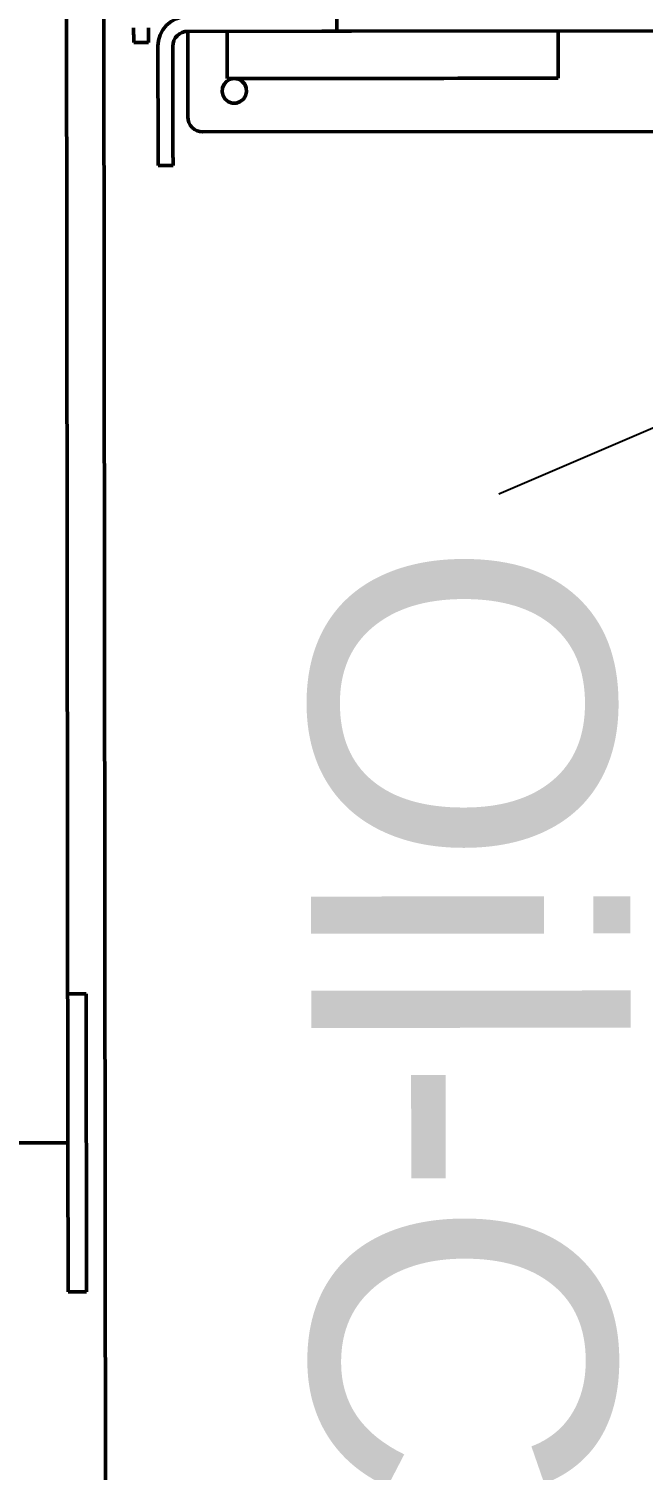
# Model space of a CAD drawing. Header units: feet. Extents: x -99009 to 3252343, y -11094690 to 9035152.
# Drawn here: x 2428868 to 2429032.9, y -1924041.8 to -1923654.6 of the extents above; entities that cross this region are included whole.
import ezdxf

# ---------------------------------------------------------------- set-up
doc = ezdxf.new("R2010")
doc.units = ezdxf.units.FT
doc.layers.add('1', color=1, linetype='Continuous')
doc.styles.add('Arial$001H0', font='arial.ttf')

# ---------------------------------------------------------------- blocks, each defined once
blk = doc.blocks.new('GG')
at = {"color": 7, "linetype": 'Continuous', "lineweight": 25}
for q in [(641.15, 321.987), (647.368, 307.475)]:
    blk.add_line((647.368, 307.475), q, dxfattribs=at)
at = {"color": 7, "linetype": 'Continuous', "lineweight": 50}
for p, q in [((641.15, 305.507), (641.15, 310.107)), ((642.5, 303.507), (642.5, 309.56)), ((641.785, 308.28), (641.15, 308.28)), ((640.95, 305.307), (641.15, 305.307)), ((641.15, 303.307), (641.15, 305.107)), ((641.15, 303.835), (641.785, 303.835)), ((641.35, 303.307), (642.3, 303.307)), ((642.75, 303.108), (641.35, 303.108)), ((642.95, 303.108), (642.95, 302.907)), ((641.3, 302.782), (641.3, 302.582)), ((642.75, 302.907), (641.35, 302.907)), ((681.95, 302.182), (640.95, 302.182)), ((658.075, 301.932), (654.075, 301.932)), ((654.075, 301.932), (654.075, 301.682)), ((658.075, 301.932), (658.075, 301.682)), ((656.075, 301.682), (630.675, 301.682)), ((656.075, 274.432), (656.075, 301.682)), ((658.075, 301.682), (656.075, 301.682))]:
    blk.add_line(p, q, dxfattribs=at)
for points in [[(641.785, 308.28), (641.785, 308.271), (641.785, 308.244), (641.785, 308.2), (641.785, 308.138), (641.785, 308.06), (641.785, 307.965), (641.785, 307.855), (641.785, 307.731), (641.785, 307.593), (641.785, 307.443), (641.785, 307.282), (641.785, 307.11), (641.785, 306.931), (641.785, 306.744), (641.785, 306.552), (641.785, 306.356), (641.785, 306.157), (641.785, 305.958), (641.785, 305.759), (641.785, 305.563), (641.785, 305.371), (641.785, 305.184), (641.785, 305.004), (641.785, 304.833), (641.785, 304.672), (641.785, 304.521), (641.785, 304.384), (641.785, 304.259), (641.785, 304.15), (641.785, 304.055), (641.785, 303.976), (641.785, 303.915), (641.785, 303.871), (641.785, 303.844), (641.785, 303.835)], [(641.15, 305.507), (641.15, 305.468), (641.15, 305.431), (641.15, 305.396), (641.15, 305.366), (641.15, 305.341), (641.15, 305.323), (641.15, 305.311), (641.15, 305.307)], [(641.15, 305.307), (641.15, 305.304), (641.15, 305.292), (641.15, 305.274), (641.15, 305.249), (641.15, 305.219), (641.15, 305.184), (641.15, 305.146), (641.15, 305.107)], [(642.3, 303.307), (642.339, 303.311), (642.376, 303.323), (642.411, 303.341), (642.441, 303.366), (642.466, 303.396), (642.484, 303.431), (642.496, 303.468), (642.5, 303.507)], [(640.95, 303.307), (640.957, 303.229), (640.98, 303.154), (641.017, 303.085), (641.067, 303.025), (641.128, 302.975), (641.197, 302.938), (641.272, 302.915), (641.35, 302.907)], [(641.15, 303.307), (641.154, 303.268), (641.165, 303.231), (641.183, 303.196), (641.208, 303.166), (641.239, 303.141), (641.273, 303.123), (641.311, 303.111), (641.35, 303.108)], [(641.15, 303.307), (641.154, 303.307), (641.165, 303.307), (641.183, 303.307), (641.208, 303.307), (641.239, 303.307), (641.273, 303.307), (641.311, 303.307), (641.35, 303.307)], [(642.75, 303.108), (642.789, 303.108), (642.826, 303.108), (642.861, 303.108), (642.891, 303.108), (642.916, 303.108), (642.935, 303.108), (642.946, 303.108), (642.95, 303.108)], [(641.1, 302.782), (641.139, 302.782), (641.176, 302.782), (641.211, 302.782), (641.241, 302.782), (641.266, 302.782), (641.285, 302.782), (641.296, 302.782), (641.3, 302.782)], [(642.95, 302.907), (642.946, 302.907), (642.935, 302.907), (642.916, 302.907), (642.891, 302.907), (642.861, 302.907), (642.826, 302.907), (642.789, 302.907), (642.75, 302.907)], [(641.3, 302.582), (641.296, 302.582), (641.285, 302.582), (641.266, 302.582), (641.241, 302.582), (641.211, 302.582), (641.176, 302.582), (641.139, 302.582), (641.1, 302.582)]]:
    blk.add_lwpolyline(points, dxfattribs=at)
blk.add_lwpolyline([(641.785, 303.932), (641.794, 303.879), (641.819, 303.831), (641.859, 303.794), (641.909, 303.773), (641.963, 303.768), (642.016, 303.781), (642.061, 303.811), (642.095, 303.854), (642.113, 303.905), (642.113, 303.959), (642.095, 304.011), (642.061, 304.054), (642.016, 304.083), (641.963, 304.097), (641.909, 304.092), (641.859, 304.071), (641.819, 304.034), (641.794, 303.986)], close=True, dxfattribs=at)
at = {"color": 7, "style": 'Arial$001H0'}
blk.add_text('Oil-Connections', height=4.06897, dxfattribs=at).set_placement((647.971, 304.95))

msp = doc.modelspace()

# ---------------------------------------------------------------- linework, layer by layer
at = {"layer": '1'}
msp.add_arc((2520410.24778, -1978395.99612), 100000, 84.1346387202, 194.3871675539, dxfattribs=at)

# ---------------------------------------------------------------- block references
at = {"xscale": 20.00000668694215, "yscale": 20.00000668694215, "zscale": 20.00000668694215, "rotation": 270.0650517140734}
msp.add_blockref('GG', (2422829.92348, -1910839.18826), dxfattribs=at)

doc.saveas('drawing.dxf')
